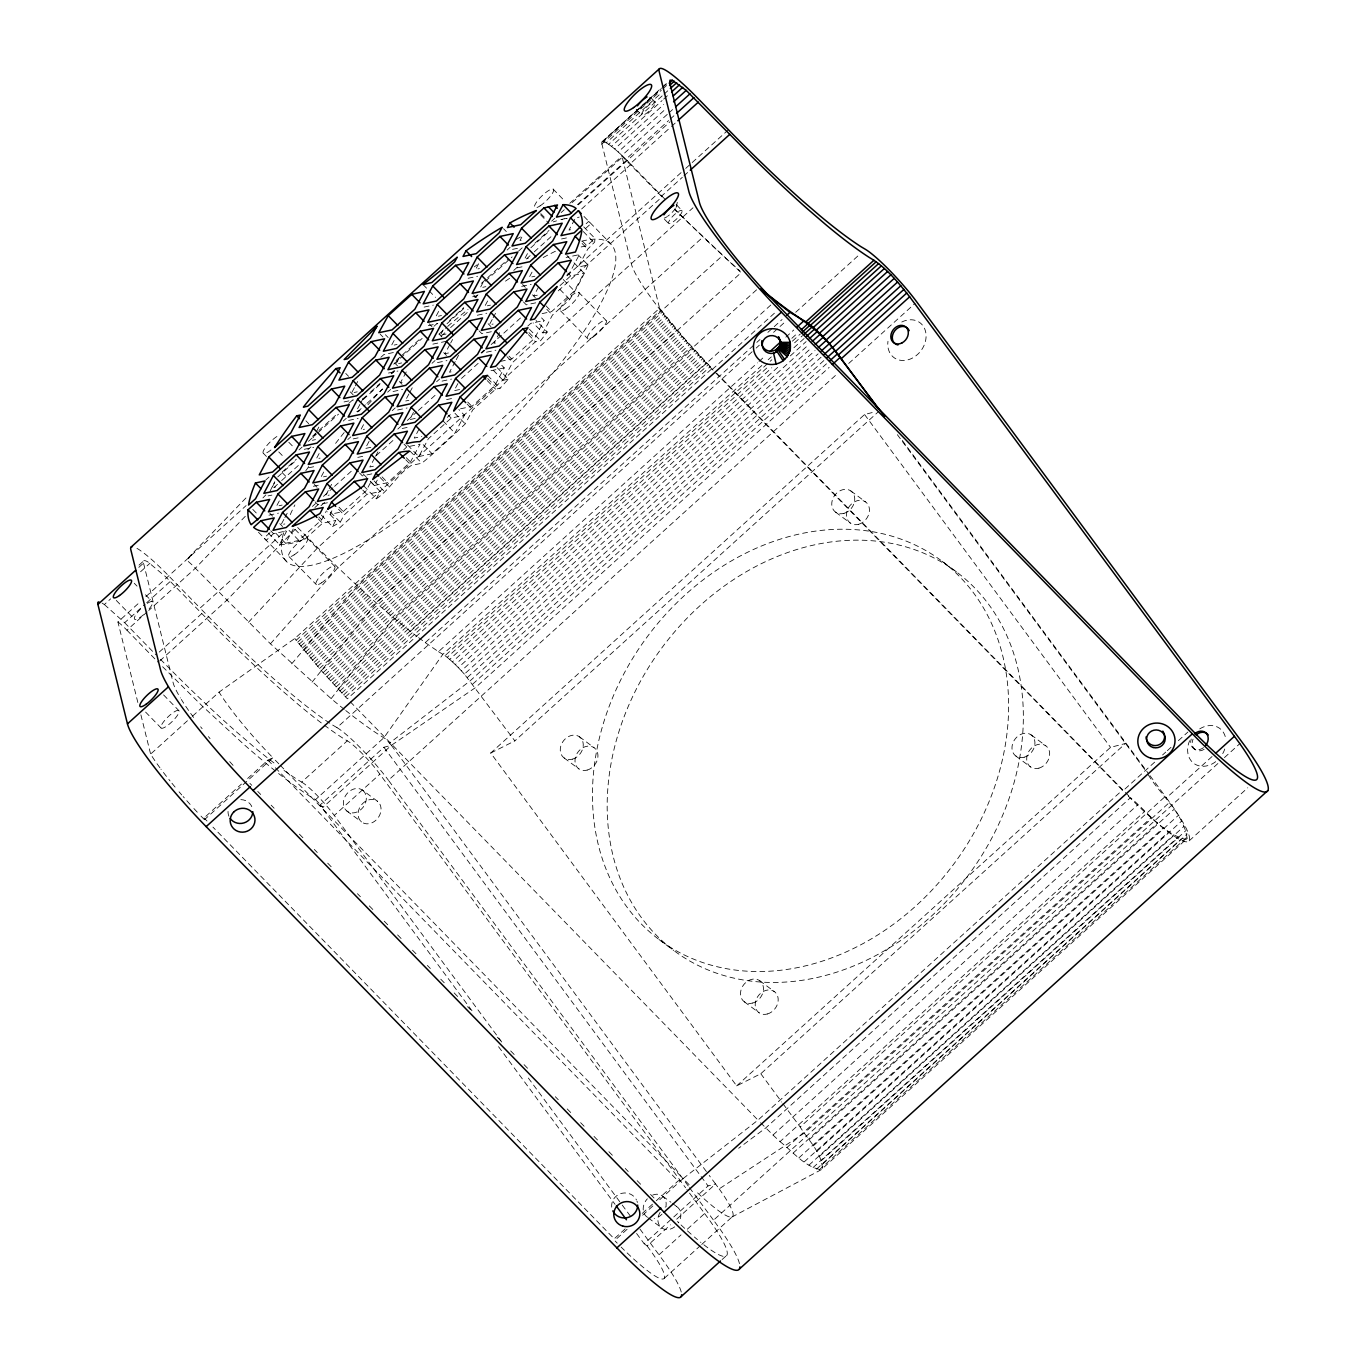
<?xml version="1.0" encoding="UTF-8"?>
<svg xmlns="http://www.w3.org/2000/svg" width="1366" height="1366" viewBox="0 0 1366 1366"><rect width="100%" height="100%" fill="white"/><g stroke="black" fill="none" stroke-linecap="round" stroke-linejoin="round"><path stroke-width="0.75" stroke-dasharray="5 3.75" d="M583.76 226.91L594.961 238.401L594.688 242.038L587.704 249.21L578.16 267.053L588.012 264.953L578.211 254.896M676.665 205.89L677.263 202.322M731.903 1217.038L821.188 1169.74L1187.139 838.485C1183.724 812.514 1158.675 793.731 1146.467 771.773M588.012 264.953L586.27 269.068A226.91 56.86 -44.3 0 1 571.688 296.285L569.707 299.444L552.445 315.085L542.9 332.911L533.099 322.854M1154.646 762.143L1123.023 790.777L712.318 369.418A108.802 15.299 47.8 0 1 631.297 263.638L601.569 142.627L660.478 88.79M274.737 482.454L271.868 487.799L275.659 486.996M279.313 500.929L276.444 506.291L282.13 505.079M315.512 433.278L311.704 440.415L315.495 439.613M316.468 431.502L320.293 424.365M283.872 519.422L281.02 524.766L284.811 523.963M284.828 517.646L287.697 512.284M319.132 453.546L316.28 458.908L320.071 458.105M354.409 387.688L351.54 393.032L357.226 391.837M355.348 385.895L359.173 378.775M268.265 533.047L279.467 544.539L286.809 530.845L273.541 533.662L266.216 540.287L264.065 537.999L271.253 531.494M275.795 533.201L285.596 543.258L293.229 528.984M323.708 472.038L320.856 477.4L326.542 476.188M359.924 404.387L356.116 411.525L359.907 410.722M360.88 402.611L364.705 395.474M394.142 340.458L391.376 345.649L397.062 344.454M328.284 490.531L325.432 495.875L329.223 495.073M329.24 488.738L332.109 483.393M363.544 424.655L360.692 430.017L364.483 429.197M398.804 358.797L395.952 364.141L401.638 362.929M285.596 543.258L298.847 540.441L321.676 519.78L326.44 510.867M331.904 510.799L330.009 514.367L343.259 511.55L366.071 490.889L370.852 481.976M369.076 441.355L365.268 448.492L376.623 446.084M406.248 371.928L400.528 382.634L404.319 381.831M438.64 311.414L435.788 316.758L441.474 315.546M321.317 515.067L332.519 526.559L335.797 520.429L327.396 511.823M332.519 526.559L340.271 522.205L344.13 515.016L366.942 494.355L380.209 491.538L370.408 481.481M374.608 458.071L369.827 466.984L373.618 466.182M375.565 456.278L378.433 450.934M408.912 393.971L405.087 401.109L408.878 400.306M409.868 392.196L412.737 386.851M443.216 329.889L440.364 335.251L446.033 334.038M478.629 263.758L475.624 269.375L479.415 268.573M370.203 481.156L374.404 485.476L377.272 480.115M413.488 412.464L409.663 419.601L421.035 417.176M449.704 344.813L444.923 353.726L448.714 352.923M450.66 343.037L452.573 339.468M483.052 282.506L480.183 287.867L485.869 286.655M363.732 485.869L376.316 498.795L380.209 491.538M376.316 498.795C389.959 489.779 397.079 474.48 411.354 465.465L421.838 463.228L425.919 459.779A226.91 56.86 -44.3 0 0 460.735 428.258L465.26 423.887L472.773 409.834L495.585 389.19L500.11 388.234L508.34 379.167L495.738 366.242M419.021 429.163L414.24 438.093L421.821 436.471M455.237 361.512L449.499 372.218L453.29 371.415M456.193 359.736L459.061 354.375M487.628 300.998L484.759 306.343L490.445 305.147M374.404 485.476L387.671 482.659L410.483 461.998L420.045 444.155L406.778 446.972L403.738 449.738M407.614 445.077L418.816 456.568L428.361 438.742L451.19 418.081L464.44 415.264L458.839 409.51M457.9 383.573L454.075 390.71L465.447 388.286M492.204 319.49L489.335 324.835L493.126 324.032M493.16 317.697L496.029 312.353M527.464 253.615L524.595 258.977L528.386 258.157M499.649 332.621L493.911 343.327L497.702 342.524M532.04 272.107L529.171 277.452L534.857 276.239M418.816 456.568L432.083 453.751L454.895 433.107L464.44 415.264M538.528 287.031L533.747 295.944L537.538 295.141M574.745 219.38L569.007 230.069L572.798 229.266M460.547 408.793L471.919 406.368L494.731 385.724L504.276 367.881L501.476 365.012M493.263 370.237L503.064 380.294L512.609 362.451L535.421 341.807L540.595 340.715L547.254 331.989L536.053 320.498M500.383 361.409L511.755 358.985L534.567 338.341L544.112 320.498L539.911 316.195M542.114 313.617L551.591 311.602L574.403 290.958L583.948 273.115L573.959 262.733M344.198 709.313A320.207 45.027 47.8 0 1 331.153 698.624L270.434 643.796L192.794 565.644A18.561 2.612 47.8 0 0 187.057 560.521L191.633 554.374L247.229 496.643M331.153 698.624L393.989 618.115L758.745 287.867M312.029 682.163L376.35 602.935L741.106 272.688L675.145 210.125M291.709 663.825L357.619 586.014L722.358 255.766M270.434 643.796L337.983 567.556L702.739 237.291M248.424 622.315L317.697 547.732L692.989 207.786M191.633 554.374L186.357 560.009L187.057 560.521M245.299 516.28L195.372 568.239L148.723 610.482M262.921 497.941L265.858 494.885M662.066 87.356L668.401 81.618M601.569 142.627L660.085 89.627M601.945 141.774L661.417 88.534M662.988 87.1L667.735 82.797M601.723 144.164L661.264 90.31M662.851 88.875L667.598 84.572M139.025 565.131L143.737 560.863M602.884 141.535L606.265 142.798L660.051 94.1M138.803 567.385L143.532 563.116L143.379 561.648A43.473 6.113 47.8 0 1 147.75 561.819L166.089 577.152L222.146 634.251A295.312 41.526 47.8 0 0 280.798 689.454L298.437 704.634A295.312 41.526 47.8 0 0 342.934 738.186L349.474 742.199A30.65 4.303 47.8 0 1 377.204 770.578L685.595 1187.771M606.265 142.798L608.655 144.318L662.442 95.62M664.03 94.186L668.777 89.883M102.126 603.123L104.362 604.54L110.663 598.837M140.561 571.773L149.987 563.219M608.655 144.318L611.473 146.367L662.1 100.538M663.688 99.103L670.006 93.366M380.858 357.294L383.897 354.545L393.374 352.53M611.473 146.367L614.666 148.928L663.705 104.533M507.127 250.029L510.167 247.28M614.666 148.928L618.183 151.968L665.635 109.007M618.183 151.968L621.94 155.434L672.567 109.587M312.438 436.335L337.692 413.454M348.757 403.448L353.487 399.162M396.123 360.556L400.853 356.27M402.441 354.853L421.394 337.692M434.012 326.252L437.171 323.383M481.395 283.36L486.125 279.074M487.713 277.639L508.237 259.062M569.81 203.295L621.923 156.117L662.032 196.875L557.806 291.231M265.841 479.927L269 477.075M299 449.909L302.159 447.058M308.477 441.338L316.366 434.183M317.936 432.749L338.478 414.171M393.732 364.124L422.162 338.392M485.323 281.208L512.165 256.91M518.482 251.19L523.212 246.904M551.642 221.155L554.801 218.304M561.119 212.584L564.278 209.732M572.166 202.578L622.691 156.834M621.94 155.434L625.901 159.241L668.606 120.567M670.194 119.132L674.941 114.846M282.164 472.055L296.371 459.181M362.69 399.145L369.008 393.425M370.579 391.991L380.055 383.419M391.12 373.413L394.262 370.545M449.534 320.515L463.74 307.64M474.805 297.634L477.963 294.766M534.806 243.302L549.012 230.444M577.442 204.712L626.379 160.385M137.846 702.483L117.92 621.974L139.691 602.252M145.906 596.618L246.102 505.591M277.742 476.939L296.729 459.761M307.794 449.738L310.97 446.87M363.168 399.606L380.568 383.846M391.632 373.823L394.791 370.971M447.006 323.708L464.406 307.948M530.828 247.792L549.815 230.615M578.296 204.832L670.04 121.762M343.225 421.07L346.264 418.32M625.901 159.241L630.324 163.681L669.869 127.875M671.457 126.457L676.204 122.155M104.362 604.54L124.665 622.708L145.12 604.182M146.691 602.765L170.306 581.387M273.746 487.73L280.064 482.01M281.635 480.576L300.588 463.433M357.431 411.951L365.337 404.814M366.908 403.38L382.702 389.088M441.116 336.19L449.021 329.035M450.592 327.601L467.957 311.875M513.753 270.417L518.499 266.131M526.388 258.994L532.706 253.273M534.277 251.839L553.23 234.679M581.66 208.947L630.597 164.62M387.62 392.179L390.676 389.43M117.92 621.974L118.62 622.486A18.561 2.612 47.8 0 1 124.357 627.609L126.936 630.204L147.152 611.9M347.784 439.562L350.84 436.813M432.032 363.288L435.071 360.539M586.134 223.751L588.712 221.429L590.983 223.614L584.699 229.3M392.196 410.671L395.235 407.905M436.608 381.763L439.647 379.014M581.165 246.956L586.851 245.743L594.961 238.401M481.02 352.872L484.059 350.123M566.788 275.215L569.827 272.466L579.372 254.622L566.122 257.457M136.959 548.364A62.17 8.742 47.8 0 1 140.152 550.378L143.908 553.11A62.17 8.742 47.8 0 1 168.599 575.769L200.102 608.092L285.528 530.759M312.421 506.41L315.58 503.542M323.486 496.387L332.98 487.782M334.568 486.364L351.967 470.604M397.83 429.061L400.989 426.209M407.324 420.472L416.818 411.883M418.389 410.449L437.376 393.254M481.669 353.162L484.828 350.294M491.162 344.574L502.227 334.55M503.815 333.116L521.214 317.356M567.095 275.83L684.144 169.845M685.715 168.411L728.437 129.736M314.914 507.52L317.954 504.771L327.43 502.756M560.043 285.579L570.681 275.932L583.948 273.115M630.324 163.681L661.759 195.936L682.317 177.324M683.905 175.89L688.652 171.587M159.241 652.094L201.724 613.641M320.959 505.676L325.689 501.39M376.231 455.629L395.167 438.486M461.486 378.433L480.439 361.273M527.805 326.064L530.845 323.315L544.112 320.498M159.805 660.922L226.688 600.374L297.276 527.122C335.216 565.558 374.011 603.499 416.954 636.385M279.467 544.539L281.977 544.573A226.91 56.86 -44.3 0 0 302.228 540.27L304.755 539.331L322.53 523.246L335.797 520.429M447.28 417.364L450.319 414.615M159.942 767.794A80.816 11.372 47.8 0 1 151.25 755.125L150.619 754.1L191.052 717.474M192.606 716.074L219.055 692.135L294.817 638.485L659.573 308.238L621.923 156.117M660.939 310.014L686.022 340.339L712.096 368.547L347.357 698.794L321.266 670.586L296.183 640.278L660.939 310.014L659.573 308.238M297.686 642.208L662.442 311.943M299.222 644.154L663.978 313.907M300.776 646.118L665.532 315.87M302.364 648.099L667.12 317.851M303.986 650.114L668.742 319.849M305.625 652.111L670.365 321.864M307.282 654.143L672.038 323.879M308.955 656.175L673.711 325.928M310.663 658.224L675.419 327.96M312.387 660.273L677.143 330.009M314.129 662.322L678.885 332.075M315.887 664.388L680.644 334.141M317.68 666.454L682.419 336.19M319.473 668.52L684.212 338.273M321.266 670.586L686.022 340.339M323.093 672.653L687.849 342.405M324.92 674.719L689.676 344.471M326.764 676.785L691.52 346.52M328.625 678.834L693.365 348.586M330.487 680.883L695.226 350.635M332.348 682.932L697.104 352.667M334.209 684.964L698.965 354.699M336.087 686.978L700.843 356.731M337.965 688.993L702.722 358.729M339.844 690.974L704.6 360.726M341.722 692.955L706.478 362.707M278.835 763.816L272.893 757.72L204.456 819.685L204.029 817.961L241.423 784.101M247.656 778.466L267.907 760.128L272.893 757.72L270.024 754.766A80.816 11.372 47.8 0 1 219.704 693.16L219.055 692.135M410.346 631.382L773.515 302.569M343.6 694.918L708.356 364.671M345.478 696.865L710.235 366.617M712.318 369.418L777.169 310.697M418.611 637.632L425.236 642.618L755.244 343.822M756.815 342.388L759.974 339.536M767.88 332.382L772.61 328.096M774.198 326.662L782.086 319.507M332.689 725.073L336.975 727.617L754.578 349.508M756.166 348.074L759.325 345.205M773.566 332.331L786.218 320.873M795.712 312.268L858.975 254.981M425.236 642.618L438.486 651.667L757.447 362.878M759.035 361.444L765.353 355.723M785.877 337.146L793.766 329.991M284.043 770.441A295.312 41.526 47.8 0 0 297.31 779.508L301.698 782.103L347.34 740.782M761.852 365.473L442.891 654.263L383.948 737.691L315.512 799.656L310.97 796.976A320.207 45.027 47.8 0 1 277.332 772.524M768.17 359.753L771.312 356.902M791.853 338.307L798.171 332.587M438.486 651.667L445.026 655.68L771.875 359.736M792.4 341.141L800.305 334.004M445.026 655.68L447.211 657.336L767.76 367.113M794.602 342.815L802.491 335.66M447.211 657.336L449.687 659.419L771.807 367.761M793.919 347.749L804.967 337.744M449.687 659.419L452.402 661.861L777.681 367.352M790.316 355.911L806.111 341.62M452.402 661.861L455.288 664.61L808.996 344.369M455.288 664.61L458.293 667.615L810.414 348.808M458.293 667.615L461.349 670.808L815.058 350.567M879.584 410.637L514.845 740.884L464.389 674.121L818.097 353.879M471.97 1010.72L320.02 805.103L383.897 747.27L391.393 745.324L475.47 687.61L829.162 367.369M320.02 805.103L322.957 807.289L391.393 745.324L385.827 739.057L379.406 735.01A320.207 45.027 47.8 0 1 345.769 710.559M467.343 677.485L821.051 357.243M823.852 360.573L470.16 680.814L389.634 743.053M472.756 684.059L826.464 363.817M501.715 1042.002L334.277 815.434L379.919 774.129M688.225 1185.944L388.405 780.225L837.631 373.481M848.713 363.458L915.152 303.303M736.667 1085.868L1110.541 747.356L1125.55 743.463L760.794 1073.727L736.667 1085.868L490.701 753.042L864.576 414.53L873.967 412.088M625.133 1228.939L614.222 1238.808L212.942 827.113M642.276 1213.418L654.741 1202.131M656.295 1200.731L678.099 1180.975L683.102 1178.585L757.993 1120.103L1122.75 789.855L715.084 371.603M627.096 1229.28L614.666 1240.55L617.227 1243.145M642.652 1215.194L653.546 1205.341M659.761 1199.707L683.102 1178.585L689.54 1185.09M1162.568 754.971L1165.727 752.103M1167.315 750.668L1172.062 746.382M1178.38 740.645L1187.874 732.056M1187.139 838.485L1185.927 839.492C1163.32 833.841 1147.816 812.207 1130.502 797.676L765.745 1127.94L738.647 1148.26M636.59 1233.481L644.171 1243.76L672.226 1218.37M673.78 1216.952L708.049 1185.927L715.562 1183.98L719.165 1188.881L804.506 1132.909L1169.245 802.645M644.171 1243.76L647.125 1245.946L670.45 1224.824M676.682 1219.189L715.562 1183.98L709.227 1175.409M760.572 1122.715L773.002 1135.026L1137.758 804.779M773.002 1135.026L780.02 1141.635L1144.776 811.387M681.241 1292.048A105.66 14.855 47.8 0 0 663.33 1260.733L658.993 1254.825L681.019 1234.881M687.32 1229.195L704.617 1213.52L686.859 1189.496M780.02 1141.635C792.861 1151.521 804.557 1166.957 821.188 1169.74L822.383 1168.75C821.871 1152.75 808.177 1140.081 800.169 1127.001L1164.925 796.754M1128.299 796.105L1130.928 798.769A108.768 15.299 47.8 0 0 1170.833 803.891L1166.41 797.864L1212.291 756.32M786.731 1147.696L1151.487 817.431M739.484 1263.687A124.34 17.485 47.8 0 0 718.396 1226.839L713.53 1220.197L1218.13 763.321M1224.448 757.584L1240.277 743.258M793.048 1153.126L1157.787 822.861M809.218 1139.671L1173.957 809.423M664.388 1278.235L700.16 1245.843M701.714 1244.443L732.825 1216.269M798.888 1157.873L1163.644 827.608M813.282 1145.903L1178.038 815.639M804.215 1161.885L1168.972 831.638M816.68 1151.521L1181.419 821.273M808.962 1165.13L1173.718 834.865M819.344 1156.49L1184.1 826.242M813.077 1167.554L1177.833 837.307M821.273 1160.741L1186.03 830.477M816.509 1169.142L1181.266 838.895M822.417 1164.225L1187.174 833.96M819.224 1169.877L1187.549 836.641M722.102 1259.537L726.832 1255.269M1189.24 840.79L1247.773 787.789M474.258 266.899L477.178 264.799M516.143 239.409L522.512 235.84L520.019 240.484L523.81 239.682M490.701 753.042L514.845 740.884M553.281 221.873L556.525 220.865M512.557 249.363L520.139 247.758M561.546 238.965L569.127 237.36M468.145 278.271L477.622 276.256M517.133 267.856L524.715 266.25M424.16 307.077L433.329 305.13M472.721 296.746L478.407 295.551M521.71 286.348L531.186 284.333M428.309 325.654L437.786 323.64M477.297 315.239L486.774 313.224M535.745 302.825L526.286 304.823L523.485 301.954M432.885 344.13L446.153 341.312M491.35 331.716L481.874 333.731L479.073 330.845M542.9 332.911L547.254 331.989M388.473 373.038L397.95 371.023M437.462 362.622L446.938 360.607M486.45 352.206L495.909 350.191M344.061 401.928L353.538 399.914M393.049 391.513L402.526 389.498M442.038 381.114L451.514 379.099M491.026 370.698L504.276 367.881M503.064 380.294L508.34 379.167M348.637 420.421L358.114 418.406M397.626 410.005L407.102 407.99M446.614 399.589L454.195 397.984M304.225 449.312L313.702 447.297M353.213 438.896L360.795 437.291M402.202 428.497L409.783 426.875M308.801 467.787L316.383 466.182M357.79 457.388L365.371 455.783M268.043 495.909L271.885 495.107M313.377 486.279L319.063 485.067M371.842 473.865L362.366 475.88L359.565 472.995M268.965 515.17L278.442 513.155M301.698 782.103L303.85 783.503A30.65 4.303 47.8 0 1 331.579 811.882L334.277 815.434M315.512 799.656L322.957 807.289M850.847 490.957L865.566 501.885M942.079 561.238A236.233 190.796 -53.4 0 1 861.929 944.179A236.233 190.796 -53.4 0 1 597.659 745.751A236.233 190.796 -53.4 0 1 942.079 561.238L956.798 572.166A236.233 190.796 -53.4 0 1 876.648 955.107A236.233 190.796 -53.4 0 1 612.378 756.679A236.233 190.796 -53.4 0 1 956.798 572.166M1193.303 748.278L1194.772 749.371M835.633 512.165L850.335 523.11M1031.074 734.84L1045.775 745.768M1015.86 756.047L1030.562 766.975M579.372 736.752L594.09 747.697M564.158 757.976L578.86 768.904M759.598 980.634L774.3 991.562M744.385 1001.841L759.086 1012.787M659.027 939.535L673.745 950.48M362.895 790.436A13.062 10.552 -53.4 0 1 357.943 811.575A13.062 10.552 -53.4 0 1 343.703 800.117A13.062 10.552 -53.4 0 1 362.895 790.436L377.614 801.364A13.062 10.552 -53.4 0 1 372.645 822.503A13.062 10.552 -53.4 0 1 358.421 811.045A13.062 10.552 -53.4 0 1 377.614 801.364M346.793 810.977L361.512 821.922M662.732 1196.172L670.911 1202.234M672.533 1203.446L677.434 1207.1M648.269 1217.926L661.349 1227.641M661.759 195.936L666.096 200.324M674.787 209.083L682.01 216.391A292.187 41.082 47.8 0 0 740.048 271.014M1125.328 792.468L1130.502 797.676M160.471 659.368L176.521 675.555A295.312 41.526 47.8 0 0 235.174 730.759L252.812 745.938A295.312 41.526 47.8 0 0 275.966 764.465M162.605 666.728L201.997 705.761L243.575 744.129A320.207 45.027 47.8 0 0 275.761 771.278M651.104 97.925L655.202 102.126A9.323 2.339 -44.3 0 1 646.255 113.463A9.323 2.339 -44.3 0 1 643.915 110.1A9.323 2.339 -44.3 0 1 655.202 102.126M636.249 109.4L641.713 115M676.58 204.968L682.027 210.586A9.323 2.339 -44.3 0 1 673.096 221.907A9.323 2.339 -44.3 0 1 670.757 218.56A9.323 2.339 -44.3 0 1 682.027 210.586M664.457 219.243L668.555 223.443M583.982 216.443L610.79 243.797M553.093 189.071L564.585 200.87M583.316 231.554L594.517 243.046M582.65 241.423L586.851 245.743M582.104 243.455L587.704 249.21M540.799 213.608L546.537 219.516M540.595 214.821L548.995 223.443M566.958 255.562L572.559 261.299M567.88 273.063L570.681 275.932M578.621 292.256L605.923 320.276M563.202 279.467L574.403 290.958M503.542 228.72L506.342 231.605M559.906 289.387L569.707 299.444M560.589 310.902L587.892 338.922M545.99 305.864L551.591 311.602M522.546 284.452L525.347 287.321M546.844 309.331L552.445 315.085M532.535 294.834L535.335 297.703M529.393 329.206L540.595 340.715M528.966 332.587L534.567 338.341M528.42 334.619L535.421 341.807M473.558 294.851L476.358 297.737M488.123 323.725L490.94 326.594M508.955 356.116L511.755 358.985M507.008 356.714L512.609 362.451M423.05 284.589L435.498 297.361M487.577 375.377L500.11 388.234M487.73 378.536L494.731 385.724M487.184 380.568L495.585 389.19M429.146 323.759L431.946 326.628M439.152 334.141L441.952 337.009M443.728 352.616L446.528 355.501M467.718 402.065L471.919 406.368M467.172 404.097L472.773 409.834M385.383 334.687L388.149 337.522M380.175 334.158L382.975 337.043M454.946 413.3L465.26 423.887M448.39 415.213L451.19 418.081M394.74 363.032L397.54 365.9M443.062 420.95L454.895 433.107M399.316 381.524L402.116 384.392M423.204 444.65L432.083 453.751M345.752 373.43L348.552 376.316M403.977 444.104L406.778 446.972M410.056 451.139L421.838 463.228M350.328 391.922L353.128 394.791M406.283 457.678L410.483 461.998M405.753 459.71L411.354 465.465M382.07 476.905L387.671 482.659M380.124 477.502L388.542 486.125M374.079 480.9L385.212 492.323M363.202 473.968L368.803 479.722M305.916 420.813L308.716 423.699M362.741 490.053L366.942 494.355M288.789 442.243L293.109 446.665M339.058 507.23L343.259 511.55M314.231 484.384L317.032 487.252M338.529 509.262L344.13 515.016M278.749 451.907L284.35 457.644M330.47 512.148L340.271 522.205M315.153 501.903L317.954 504.771M263.57 453.512L266.438 456.466M282.25 472.687L286.57 477.11M318.876 516.911L321.676 519.78M318.329 518.943L322.53 523.246M307.145 538.05L334.448 566.07M294.954 529.274L304.755 539.331M289.046 530.384L298.847 540.441M269.819 513.274L272.619 516.16M279.808 523.656L282.608 526.542M252.761 509.381L258.362 515.119M270.741 530.793L273.541 533.662M289.097 556.696L316.417 584.716M258.464 532.245L286.723 561.46M350.328 701.851L757.993 1120.103M134.244 583.265L137.044 586.134M145.445 594.756L152.446 601.928M280.32 765.353L683.102 1178.585M116.264 600.425L134.466 619.088M267.907 760.128L273.849 766.224M275.334 767.743L678.099 1180.975M124.665 622.708L156.1 654.946M126.936 630.204L158.251 662.339M163.578 694.918L178.98 710.73A12.431 3.108 -44.3 0 1 167.062 725.841A12.431 3.108 -44.3 0 1 163.937 721.35A12.431 3.108 -44.3 0 1 178.98 710.73M257.747 791.426L260.718 794.483M271.134 805.155L274.122 808.211M299.41 834.165L303.867 838.741M314.282 849.43L317.271 852.486M327.686 863.158L332.143 867.751M357.431 893.688L360.402 896.745M369.332 905.914L373.806 910.49M384.222 921.179L388.678 925.755M397.608 934.907L402.065 939.484M412.481 950.173L416.954 954.749M427.37 965.438L430.341 968.494M440.757 979.183L445.214 983.759M454.144 992.911L458.6 997.504M467.531 1006.657L470.519 1009.713M497.292 1037.187L501.749 1041.763M510.679 1050.932L515.153 1055.508M524.066 1064.66L528.54 1069.236M555.313 1096.71L558.284 1099.767M567.214 1108.936L571.688 1113.512M580.618 1122.664L586.56 1128.777M594.005 1136.41L598.462 1140.986M608.877 1151.675L614.837 1157.77M625.252 1168.459L628.223 1171.516M637.154 1180.668L643.096 1186.781M650.54 1194.413L656.483 1200.526M145.599 712.079L161 727.89M204.029 817.961L207 821M461.349 670.808L464.389 674.121M294.817 638.485L296.183 640.278M902.294 440.45L1148.721 773.924M1149.984 775.632L1166.41 797.864M897.342 434.661L1145.237 770.117M864.576 414.53L1110.541 747.356M760.794 1073.727L781.711 1102.038M782.94 1103.694L800.169 1127.001M391.393 745.324L707.964 1173.701M383.897 747.27L708.049 1185.927M689.489 1187.669L713.53 1220.197M528.352 1078.047L620.949 1203.344M622.213 1205.051L631.092 1217.072M639.971 1229.093L658.993 1254.825M498.556 1046.697L615.059 1204.351M704.617 1213.52L708.954 1219.428A105.66 14.855 47.8 0 1 700.485 1242.104M647.125 1245.946L650.711 1250.846A80.765 11.355 47.8 0 1 621.103 1247.056M143.532 563.116L173.089 682.573A105.677 14.855 47.8 0 0 180.449 697.992M140.903 714.879L150.619 754.1M329.752 723.16A276.632 38.897 47.8 0 1 291.009 693.638L274.481 679.431A276.632 38.897 47.8 0 1 200.102 608.092M336.975 727.617A49.364 6.932 47.8 0 1 356.509 743.958L361.341 748.807A49.364 6.932 47.8 0 1 388.405 780.225M697.497 1239.628A105.66 14.855 47.8 0 1 694.389 1236.998M691.179 1234.198A105.66 14.855 47.8 0 1 677.451 1221.545M719.165 1188.881A80.765 11.355 47.8 0 1 695.089 1190.503M676.546 1206.468A13.062 10.552 -53.4 0 1 678.407 1222.877M674.719 1226.839A13.062 10.552 -53.4 0 1 660.529 1226.907A13.062 10.552 -53.4 0 1 660.376 1211.864M665.157 1207.151A13.062 10.552 -53.4 0 1 666.301 1206.502M611.729 1207.151A13.062 12.499 -13.9 0 1 636.505 1199.997M637 1201.209A13.062 12.499 -13.9 0 1 637.376 1202.473M652.76 1195.045A13.062 10.552 -53.4 0 1 666.062 1205.751M662.015 1214.101A13.062 10.552 -53.4 0 1 654.194 1218.506M647.535 1217.345A13.062 10.552 -53.4 0 1 647.347 1198.785M1199.741 728.881A21.754 17.57 -53.4 0 1 1225.695 738.545M1224.756 749.029A21.754 17.57 -53.4 0 1 1221.819 755.091M1215.672 761.699A21.754 17.57 -53.4 0 1 1193.372 763.048A21.754 17.57 -53.4 0 1 1189.632 740.714M1204.129 749.336A9.955 8.025 -53.4 0 1 1194.465 749.097A9.955 8.025 -53.4 0 1 1193.064 739.16M1203.497 747.663A9.955 8.025 -53.4 0 1 1193.645 748.534A9.955 8.025 -53.4 0 1 1191.22 739.023M901.782 322.017A21.754 17.57 -53.4 0 1 925.926 333.424A21.754 17.57 -53.4 0 1 906.785 360.112A21.754 17.57 -53.4 0 1 887.968 341.278M649.823 97.447A9.323 2.339 -44.3 0 1 648.918 99.479M648.047 100.76A9.323 2.339 -44.3 0 1 642.208 106.804M641.491 107.351A9.323 2.339 -44.3 0 1 636.146 109.16M676.136 204.712A9.323 2.339 -44.3 0 1 676.085 207.342M675.35 208.554A9.323 2.339 -44.3 0 1 667.633 216.306M666.967 216.767A9.323 2.339 -44.3 0 1 664.235 218.082M204.456 819.685A80.816 11.372 47.8 0 1 198.719 813.709M197.285 812.189A80.816 11.372 47.8 0 1 192.982 807.545M190.13 804.42A80.816 11.372 47.8 0 1 183.129 796.532M181.763 794.961A80.816 11.372 47.8 0 1 179.048 791.802M175.104 787.089A80.816 11.372 47.8 0 1 171.296 782.445M170.05 780.925A80.816 11.372 47.8 0 1 168.838 779.405M166.481 776.417A80.816 11.372 47.8 0 1 160.966 769.178M251.805 785.313A105.677 14.855 47.8 0 1 249.927 783.384M233.074 765.353A105.677 14.855 47.8 0 1 229.368 761.238M210.074 738.63A105.677 14.855 47.8 0 1 208.435 736.615M202.134 728.71A105.677 14.855 47.8 0 1 200.631 726.78M193.596 717.44A105.677 14.855 47.8 0 1 189.789 712.147M188.576 710.44A105.677 14.855 47.8 0 1 183.181 702.397L182.224 700.895A105.677 14.855 47.8 0 1 181.319 699.426M228.942 816.27A12.431 11.901 -13.9 0 1 228.037 811.404M240.843 799.622A12.431 11.901 -13.9 0 1 252.351 808.023M147.272 603.379A12.431 3.108 -44.3 0 1 148.757 609.39M143.362 614.837A12.431 3.108 -44.3 0 1 134.329 618.781A12.431 3.108 -44.3 0 1 141.654 607.938M577.511 217.706A13.062 3.278 -44.3 0 1 579.218 217.074M308.648 466.523A13.062 3.278 -44.3 0 1 305.472 471.031M270.98 449.96A13.062 3.278 -44.3 0 1 263.843 449.892A13.062 3.278 -44.3 0 1 278.732 435.481M581.677 241.201A226.91 56.86 -44.3 0 1 488.857 442.943A226.91 56.86 -44.3 0 1 283.838 531.886M290.241 514.623A226.91 56.86 -44.3 0 1 294.919 504.925M335.592 443.369A226.91 56.86 -44.3 0 1 344.915 431.656M367.983 404.695A226.91 56.86 -44.3 0 1 382.395 389.02M438.913 334.107A226.91 56.86 -44.3 0 1 446.204 327.686M447.672 326.423A226.91 56.86 -44.3 0 1 468.06 309.365M505.488 281.14A226.91 56.86 -44.3 0 1 510.406 277.776M543.207 257.542A226.91 56.86 -44.3 0 1 555.433 251.242M269.956 491.504A226.91 56.86 -44.3 0 1 274.788 481.703M564.141 218.833L560.931 219.636L567.129 218.321L564.141 218.833M858.668 524.288A13.062 10.552 -53.4 0 0 867.53 503.815A13.062 10.552 -53.4 0 0 847.654 509.381A13.062 10.552 -53.4 0 0 858.668 524.288M587.192 770.082A13.062 10.552 -53.4 0 0 596.054 749.627A13.062 10.552 -53.4 0 0 576.179 755.176A13.062 10.552 -53.4 0 0 587.192 770.082M1038.894 768.17A13.062 10.552 -53.4 0 0 1047.756 747.697A13.062 10.552 -53.4 0 0 1027.881 753.264A13.062 10.552 -53.4 0 0 1038.894 768.17M767.419 1013.965A13.062 10.552 -53.4 0 0 776.281 993.492A13.062 10.552 -53.4 0 0 756.388 999.058A13.062 10.552 -53.4 0 0 767.419 1013.965M1024.176 757.225A13.062 10.552 -53.4 0 0 1033.037 736.769A13.062 10.552 -53.4 0 0 1013.162 742.319A13.062 10.552 -53.4 0 0 1024.176 757.225M752.7 1003.037A13.062 10.552 -53.4 0 0 761.562 982.564A13.062 10.552 -53.4 0 0 741.687 988.13A13.062 10.552 -53.4 0 0 752.7 1003.037M843.966 513.36A13.062 10.552 -53.4 0 0 852.828 492.887A13.062 10.552 -53.4 0 0 832.936 498.453A13.062 10.552 -53.4 0 0 843.966 513.36M572.474 759.155A13.062 10.552 -53.4 0 0 581.353 738.682A13.062 10.552 -53.4 0 0 561.46 744.248A13.062 10.552 -53.4 0 0 572.474 759.155M592.895 337.078A13.062 3.278 -44.3 0 0 606.487 320.925A13.062 3.278 -44.3 0 0 591.341 330.777A13.062 3.278 -44.3 0 0 592.895 337.078M321.42 582.889A13.062 3.278 -44.3 0 0 335.012 566.719A13.062 3.278 -44.3 0 0 319.866 576.572A13.062 3.278 -44.3 0 0 321.42 582.889M540.065 205.89A13.062 3.278 -44.3 0 0 553.657 189.72A13.062 3.278 -44.3 0 0 538.494 199.573A13.062 3.278 -44.3 0 0 540.065 205.89M565.592 309.075A13.062 3.278 -44.3 0 0 579.184 292.905A13.062 3.278 -44.3 0 0 564.038 302.757A13.062 3.278 -44.3 0 0 565.592 309.075M294.117 554.869A13.062 3.278 -44.3 0 0 307.709 538.699A13.062 3.278 -44.3 0 0 292.546 548.569A13.062 3.278 -44.3 0 0 294.117 554.869"/><path stroke-width="1.5" d="M780.345 341.5A9.323 8.93 -13.9 0 0 778.996 339.041L777.681 337.692A9.323 8.93 -13.9 0 0 765.233 338.068A9.323 8.93 -13.9 0 0 764.055 350.02A9.323 8.93 -13.9 0 0 776.264 352.138L780.413 347.032L779.781 339.246A9.323 8.93 -13.9 0 1 778.552 347.305L779.115 349.559L787.209 356.68L783.145 360.761A18.646 17.86 -13.9 0 1 755.705 355.501A18.646 17.86 -13.9 0 1 765.489 329.974A18.646 17.86 -13.9 0 1 790.197 342.337L790.282 349.781L787.209 356.68M248.014 509.808L247.895 511.482A226.91 56.86 -44.3 0 0 251.156 524.715L260.086 517.27L269.631 499.427L256.364 502.244L248.014 509.808L257.815 519.865M255.442 482.983L254.059 486.228A226.91 56.86 -44.3 0 0 248.988 502.466L248.561 505.061L255.51 498.778L265.055 480.934L255.442 482.983L261.043 488.738M268.812 457.029L259.267 474.873L272.534 472.055L295.346 451.395L304.891 433.568L291.624 436.386L268.812 457.029L280.013 468.521M273.388 475.522L263.843 493.365L277.11 490.531L299.922 469.887L309.467 452.044L296.2 454.861L273.388 475.522L283.189 485.579M308.648 409.646L299.103 427.49L312.37 424.672L335.182 404.012L344.727 386.185L331.46 389.003L308.648 409.646L318.449 419.704M277.964 494.014L268.419 511.84L281.669 509.023L304.498 488.362L314.043 470.536L300.776 473.353L277.964 494.014L287.765 504.071M313.224 428.139L303.679 445.982L316.946 443.165L339.758 422.504L349.303 404.66L336.036 407.478L313.224 428.139L323.025 438.196M348.484 362.263L338.939 380.107L352.206 377.289L375.018 356.628L384.563 338.802L371.296 341.62L348.484 362.263L358.285 372.32M282.54 512.489L272.995 530.332L286.245 527.515L309.058 506.854L318.62 489.011L305.352 491.845L282.54 512.489L292.341 522.546M317.8 446.631L308.255 464.457L321.505 461.64L344.334 440.996L353.879 423.153L340.612 425.97L317.8 446.631L327.601 456.688M353.06 380.755L343.515 398.599L356.765 395.781L379.594 375.121L389.139 357.277L375.872 360.095L353.06 380.755L362.861 390.813M322.376 465.106L312.831 482.949L326.081 480.132L348.893 459.471L358.455 441.645L345.188 444.462L322.376 465.106L332.177 475.163M357.636 399.248L348.091 417.074L361.341 414.257L384.153 393.613L393.715 375.77L380.448 378.587L357.636 399.248L368.837 410.739M392.896 333.372L383.351 351.216L396.601 348.398L419.43 327.738L428.975 309.894L415.708 312.712L392.896 333.372L402.697 343.429M326.952 483.598L317.39 501.442L330.657 498.624L353.47 477.963L363.032 460.12L349.764 462.937L326.952 483.598L336.753 493.655M362.212 417.723L352.65 435.566L365.917 432.749L388.729 412.088L398.291 394.262L385.024 397.079L362.212 417.723L372.013 427.78M397.472 351.865L387.927 369.691L401.177 366.873L423.989 346.23L433.551 328.386L420.284 331.204L397.472 351.865L407.273 361.922M432.732 285.989L423.187 303.833L436.437 301.015L459.249 280.354L468.811 262.511L455.544 265.346L432.732 285.989L443.933 297.481M331.528 502.09L327.669 509.279L329.94 507.981A226.91 56.86 -44.3 0 0 361.717 487.303L363.732 485.869L367.608 478.612L354.34 481.43L331.528 502.09L335.729 506.393M366.788 436.215L357.226 454.058L370.493 451.241L393.306 430.58L402.868 412.737L389.6 415.554L366.788 436.215L376.589 446.272M402.048 370.34L392.486 388.183L405.753 385.366L428.565 364.705L438.127 346.879L424.86 349.696L402.048 370.34L411.849 380.397M437.308 304.481L427.746 322.325L441.013 319.49L463.825 298.847L473.387 281.003L460.12 283.821L437.308 304.481L447.109 314.539M466.028 250.832L463.023 256.449L476.273 253.632L499.085 232.971L502.142 227.285L500.366 228.31A226.91 56.86 -44.3 0 0 468.572 248.988L466.028 250.832L471.629 256.569M371.364 454.707L361.802 472.534L375.069 469.716L397.882 449.072L407.427 431.229L394.176 434.046L371.364 454.707L381.165 464.764M406.624 388.832L397.062 406.675L410.329 403.858L433.142 383.197L442.704 365.354L429.436 368.171L406.624 388.832L416.425 398.889M441.884 322.974L432.322 340.8L445.589 337.983L468.401 317.322L477.963 299.495L464.696 302.313L441.884 322.974L453.085 334.465M477.144 257.098L467.582 274.942L480.849 272.124L503.661 251.464L513.223 233.62L499.956 236.438L477.144 257.098L486.945 267.155M375.923 473.182L372.696 479.483L409.459 451.156A165.457 59.08 40.1 0 0 400.733 452.112L398.752 452.539L375.923 473.182L378.724 476.068M411.2 407.324L401.638 425.15L414.905 422.333L437.718 401.689L447.263 383.846L434.012 386.663L411.2 407.324L421.001 417.381M446.46 341.449L436.898 359.292L450.165 356.475L472.978 335.814L482.522 317.971L469.272 320.805L446.46 341.449L456.261 351.506M481.72 275.591L472.158 293.417L485.425 290.599L508.237 269.939L517.799 252.112L504.532 254.93L481.72 275.591L491.521 285.648M509.911 222.914L507.418 227.559L520.685 224.741L536.394 210.518L534.721 211.132A226.91 56.86 -44.3 0 0 514.948 220.216L509.911 222.914L514.111 227.234M415.759 425.799L406.214 443.643L411.286 442.567A165.457 59.08 40.1 0 1 419.994 441.611L443.165 420.626A165.457 99.394 56.9 0 1 448.202 409.134L451.839 402.338L438.588 405.156L415.759 425.799L426.96 437.308M451.019 359.941L441.474 377.767L454.741 374.95L477.554 354.306L487.099 336.463L473.848 339.28L451.019 359.941L460.837 369.998M486.296 294.066L476.734 311.909L490.001 309.092L512.813 288.431L522.358 270.605L509.108 273.422L486.296 294.066L496.097 304.123M521.556 228.207L511.994 246.034L525.261 243.216L548.073 222.573L557.499 204.951L543.924 207.939L521.556 228.207L531.357 238.265M455.595 378.433L446.05 396.26L459.317 393.442L482.13 372.781L491.675 354.955L478.407 357.772L455.595 378.433L465.396 388.473M490.855 312.558L481.31 330.401L494.577 327.567L517.39 306.923L526.935 289.08L513.667 291.897L490.855 312.558L500.656 322.615M526.115 246.683L516.57 264.526L529.837 261.709L552.649 241.048L562.194 223.221L548.944 226.039L526.115 246.683L535.933 256.74M460.171 396.908L458.737 399.589A165.457 99.394 56.9 0 0 453.7 411.081L487.577 375.377L482.983 376.265L460.171 396.908L465.772 402.663M495.431 331.05L485.886 348.876L499.153 346.059L521.966 325.398L531.511 307.572L518.243 310.389L495.431 331.05L506.632 342.542M530.691 265.175L521.146 283.018L534.413 280.201L557.226 259.54L566.77 241.697L553.503 244.514L530.691 265.175L540.492 275.232M563.082 204.661L556.406 217.143L569.673 214.325L576.111 208.503L574.796 207.495A226.91 56.86 -44.3 0 0 565.012 204.695L563.082 204.661L571.483 213.284M500.007 349.525L490.462 367.369L495.738 366.242L497.19 364.637A226.91 56.86 -44.3 0 0 525.705 330.726L527.993 327.772L522.819 328.882L500.007 349.525L505.608 355.28M535.267 283.667L525.722 301.493L538.989 298.676L561.802 278.032L571.347 260.189L558.079 263.006L535.267 283.667L545.068 293.724M570.527 217.792L560.982 235.635L574.249 232.818L582.411 224.792A226.91 56.86 -44.3 0 0 579.133 211.559L578.381 210.688L570.527 217.792L581.728 229.283M539.843 302.142L530.298 319.986L534.652 319.063L538.221 314.282A226.91 56.86 -44.3 0 0 554.425 290.787L557.106 286.519L539.843 302.142L544.044 306.462M575.103 236.284L565.558 254.11L575.41 252.027L576.23 250.046A226.91 56.86 -44.3 0 0 581.301 233.808L581.916 230.12L575.103 236.284L579.304 240.587M388.251 315.666L378.775 332.723L392.042 329.906L414.854 309.245L424.399 291.419L411.781 294.373L388.251 315.666L397.882 325.535M296.678 415.845L292.068 421.992A226.91 56.86 -44.3 0 0 275.864 445.487L274.549 447.587L290.77 432.902L300.315 415.076L296.678 415.845L299.478 418.713M761.852 340.68A9.323 8.93 -13.9 0 0 775.717 349.884L778.552 347.305M335.848 368.598L333.099 371.654A226.91 56.86 -44.3 0 0 304.584 405.565L303.389 407.119L307.794 406.18L330.606 385.536L340.151 367.693L335.848 368.598L340.049 372.918M131.204 546.998L659.539 68.642M669.186 83.155L672.345 80.287L686.193 90.378L750.036 154.802A292.187 41.082 47.8 0 0 808.074 209.425L825.525 224.434A292.187 41.082 47.8 0 0 869.561 257.645C885.936 267.053 898.025 282.233 909.654 296.781L1238.842 742.301A108.768 15.299 47.8 0 1 1198.955 737.179L780.345 307.828A108.802 15.299 47.8 0 1 699.324 202.048L669.75 82.575L669.972 80.184L672.345 80.287M669.545 85.512L674.275 81.209M681.617 1294.729A105.66 14.855 47.8 0 1 624.569 1255.764L206.164 826.635A105.677 14.855 47.8 0 1 155.007 768.102L153.538 766.189A105.677 14.855 47.8 0 1 137.556 743.702L136.6 742.199A105.677 14.855 47.8 0 1 127.465 723.878L97.908 604.421L135.661 570.237M670.347 88.448L676.682 82.728M671.594 91.949L679.5 84.777M673.199 95.944L682.693 87.356M673.54 101.852L686.193 90.378M675.726 106.736L689.967 93.844M676.511 113.412L693.928 97.652M677.775 120.72L698.35 102.108M260.94 520.736L253.615 527.361L255.51 528.796A226.91 56.86 -44.3 0 0 265.294 531.596L266.865 531.613L274.207 517.919L260.94 520.736L269.341 529.359M309.928 510.321L292.153 526.405L295.585 525.159A226.91 56.86 -44.3 0 0 315.358 516.075L319.917 513.616L323.196 507.503L309.928 510.321L316.929 517.509M690.24 170.169L729.785 134.346M127.465 723.878L168.377 686.842M206.164 826.635L250.217 786.748M739.928 1266.828A124.34 17.485 47.8 0 1 664.064 1212.171L253.086 790.521L781.42 312.165A124.34 17.485 47.8 0 1 688.823 191.274L659.215 71.664A62.17 8.742 47.8 0 1 696.933 97.413L728.437 129.736A276.632 38.897 47.8 0 0 802.815 201.075L819.327 215.282A276.632 38.897 47.8 0 0 861.024 246.717L865.31 249.261A49.364 6.932 47.8 0 1 916.723 301.869L1246.731 748.483A124.34 17.485 47.8 0 1 1262.56 791.682A124.34 17.485 47.8 0 1 1192.381 733.815L781.42 312.165M786.816 315.222L789.975 312.37C809.833 323.503 826.84 338.956 840.21 357.346L878.355 408.963M770.082 351.438L781.13 341.432M796.924 327.14L803.242 321.42M760.845 288.807A292.187 41.082 47.8 0 0 801.535 319.234L805.906 321.813L873.933 260.24M805.906 321.813L808.194 323.315L876.221 261.726M801.313 329.735L807.63 324.015M801.876 332.57L809.782 325.415M808.194 323.315L810.601 325.159L878.628 263.57M804.079 334.243L811.967 327.089M810.601 325.159L813.333 327.447L881.36 265.858M806.555 336.309L814.443 329.172M813.333 327.447L816.322 330.128L884.348 268.539M809.27 338.751L817.158 331.614M816.322 330.128L819.515 333.167L887.524 271.578M812.155 341.5L820.044 334.363M819.515 333.167L822.827 336.48L890.837 274.89M815.16 344.505L823.049 337.368M822.827 336.48L826.191 339.997L894.201 278.408M818.217 347.698L826.106 340.561M821.256 351.011L829.145 343.873M884.605 416.51L829.538 343.651L897.547 282.062M824.21 354.375L832.099 347.237M832.782 347.34L900.809 285.75M827.011 357.721L834.916 350.567M835.89 351.028L903.899 289.438M829.623 360.966L837.512 353.811M838.758 354.597L906.768 293.007M832.321 364.5L840.21 357.346M841.627 358.37L909.654 296.781M616.817 1247.943L660.871 1208.056M664.064 1212.171L1192.381 733.815M1215.45 753.469L1234.437 736.274M681.207 1296.573L720.531 1260.955M739.433 1269.014L1267.768 790.658M780.601 342.388L790.197 342.337M780.771 343.31L790.521 344.181M780.823 344.249L790.641 346.059M780.789 345.188L790.572 347.92M780.652 346.11L790.282 349.781M780.413 347.032L789.804 351.608M780.071 347.92L789.121 353.384M779.627 348.757L788.25 355.075M789.975 312.37L763.645 291.846M578.381 210.688L581.182 213.557M554.528 205.395L557.328 208.264M548.329 206.71L553.93 212.447M543.924 207.939L552.325 216.562M548.944 226.039L557.345 234.645M553.503 244.514L561.904 253.137M558.079 263.006L566.48 271.629M499.956 236.438L508.357 245.06M504.532 254.93L512.933 263.553M509.108 273.422L517.509 282.028M513.667 291.897L522.085 300.52M518.243 310.389L526.644 319.012M522.819 328.882L527.02 333.184M455.544 265.346L463.945 273.951M460.12 283.821L468.521 292.444M464.696 302.313L473.097 310.936M469.272 320.805L477.673 329.411M473.848 339.28L482.249 347.903M478.407 357.772L486.825 366.395M411.781 294.373L420.028 302.842M482.983 376.265L485.784 379.133M415.708 312.712L424.109 321.334M420.284 331.204L428.685 339.827M424.86 349.696L433.261 358.319M429.436 368.171L437.837 376.794M434.012 386.663L442.413 395.286M438.588 405.156L446.989 413.778M371.296 341.62L379.697 350.242M375.872 360.095L384.273 368.718M380.448 378.587L388.849 387.21M385.024 397.079L393.425 405.702M389.6 415.554L398.001 424.177M394.176 434.046L402.577 442.669M398.752 452.539L404.353 458.276M331.46 389.003L339.861 397.608M336.036 407.478L344.437 416.101M340.612 425.97L349.013 434.593M345.188 444.462L353.589 453.068M349.764 462.937L358.165 471.56M354.34 481.43L361.341 488.618M291.624 436.386L300.025 444.992M296.2 454.861L304.601 463.484M300.776 473.353L309.177 481.976M305.352 491.845L313.753 500.451M256.364 502.244L264.765 510.867M826.191 339.997L829.538 343.651M784.647 359.531L777.271 348.74M616.322 1206.058L626.448 1219.77M777.083 351.608L783.145 360.761M778.996 339.041L778.432 336.787A9.323 8.93 -13.9 0 1 779.423 338.375M777.954 348.057L778.518 350.311M775.717 349.884L776.264 352.138M773.566 353.231L776.11 364.005M97.908 604.421L97.737 602.952A43.473 6.113 47.8 0 1 98.967 601.928M637.683 1205.068A13.062 12.499 -13.9 0 1 612.822 1210.908M1163.798 732.739A9.323 8.93 -13.9 0 1 1157.378 745.341A9.323 8.93 -13.9 0 1 1146.04 736.923M1162.808 731.151A9.323 8.93 -13.9 0 1 1163.354 731.92M1196.07 734.976A9.955 8.025 -53.4 0 1 1208.21 734.925M1194.584 733.884A9.955 8.025 -53.4 0 1 1206.195 733.183A9.955 8.025 -53.4 0 1 1205.7 745.495M897.991 344.966A9.955 8.025 -53.4 0 1 894.781 330.726A9.955 8.025 -53.4 0 1 909.193 330.657M253.086 790.521A124.34 17.485 47.8 0 1 160.488 669.63L130.88 550.02A62.17 8.742 47.8 0 1 132.434 546.656M637.478 105.831A9.323 2.339 -44.3 0 1 645.196 98.062M645.862 97.618A9.323 2.339 -44.3 0 1 647.091 96.884M663.91 214.889A9.323 2.339 -44.3 0 1 672.704 206.061M673.336 205.668A9.323 2.339 -44.3 0 1 673.933 205.327M252.83 811.711A12.431 11.901 -13.9 0 1 230.171 818.439M375.667 328.386L370.442 338.153L347.63 358.797L344.13 359.548L377.084 326.184L375.667 328.386M457.115 257.32L454.69 261.862L431.861 282.523L423.05 284.589L457.115 257.32M233.637 812.121L232.801 813.077A12.431 11.901 -13.9 0 0 240.45 832.031A12.431 11.901 -13.9 0 0 254.366 816.287A12.431 11.901 -13.9 0 0 233.637 812.121M1150.872 758.164A18.646 17.86 -13.9 0 0 1174.572 736.701A18.646 17.86 -13.9 0 0 1143.82 728.044A18.646 17.86 -13.9 0 0 1150.872 758.164M1153.126 747.492A9.323 8.93 -13.9 0 0 1164.976 736.752A9.323 8.93 -13.9 0 0 1149.609 732.432A9.323 8.93 -13.9 0 0 1153.126 747.492M622.913 1226.156A13.062 12.499 -13.9 0 0 639.51 1211.13A13.062 12.499 -13.9 0 0 617.978 1205.068A13.062 12.499 -13.9 0 0 622.913 1226.156M901.919 342.951A9.955 8.025 -53.4 0 0 905.709 326.833A9.955 8.025 -53.4 0 0 891.093 334.226A9.955 8.025 -53.4 0 0 901.919 342.951M633.568 107.59A18.646 4.679 -44.3 0 0 651.428 84.931A18.646 4.679 -44.3 0 0 628.872 100.862A18.646 4.679 -44.3 0 0 633.568 107.59M660.41 216.033A18.646 4.679 -44.3 0 0 678.27 193.374A18.646 4.679 -44.3 0 0 655.697 209.322A18.646 4.679 -44.3 0 0 660.41 216.033M119.525 595.491A12.431 3.108 -44.3 0 0 131.443 580.379A12.431 3.108 -44.3 0 0 116.4 591.017A12.431 3.108 -44.3 0 0 119.525 595.491M146.06 704.293A12.431 3.108 -44.3 0 0 157.978 689.181A12.431 3.108 -44.3 0 0 142.935 699.802A12.431 3.108 -44.3 0 0 146.06 704.293"/></g></svg>
